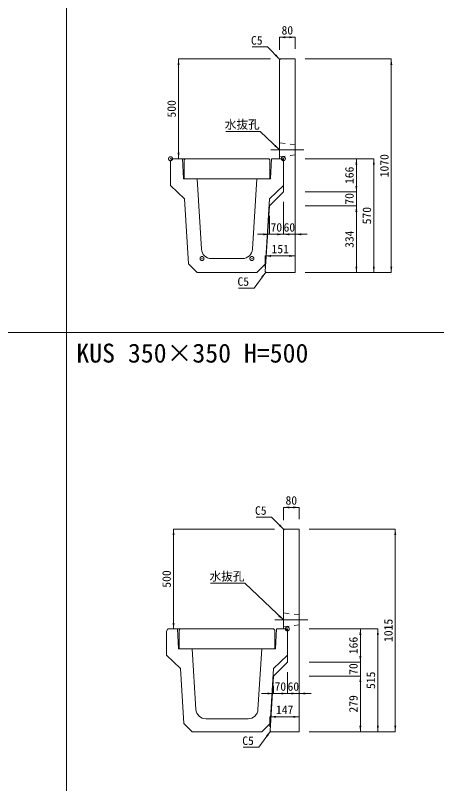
# Model space of a CAD drawing. Units: millimetres at full size, sheet at 1:40. Extents: x 86 to 35886, y -15691 to 10257.
# Drawn here: x 5031 to 7141, y -8851 to -5002 of the extents above; entities that cross this region are included whole.
import ezdxf
from ezdxf.enums import TextEntityAlignment as Align

# ---------------------------------------------------------------- set-up
doc = ezdxf.new("R2010")
doc.units = ezdxf.units.MM
doc.header["$LTSCALE"] = 40
doc.header["$PDMODE"] = 32
doc.header["$PDSIZE"] = 20
doc.linetypes.add('USER1', pattern=[28.575, 19.05, -3.175, 3.175, -3.175])
doc.linetypes.add('USER2', pattern=[1.35, 0.75, -0.6])
for name, color, linetype, lineweight in [('パネックスKUS', 2, 'Continuous', 20), ('図枠', 5, 'Continuous', 13), ('寸法線', 7, 'Continuous', 13), ('引出線', 4, 'Continuous', 13), ('本体', 2, 'Continuous', 13), ('補助線', 8, 'USER1', 13)]:
    doc.layers.add(name, color=color, linetype=linetype, lineweight=lineweight)
doc.layers.add('文字', color=7, linetype='Continuous')
doc.styles.add('ＭＳ ゴシック', font='')
doc.styles.get('ＭＳ ゴシック').set_extended_font_data('MS Gothic')

# ---------------------------------------------------------------- blocks, each defined once
blk = doc.blocks.new('filled_arrow')
at = {"color": 0, "linetype": 'Continuous', "lineweight": -2}
blk.add_solid([(7.5, 1.25), (0, 0), (7.5, -1.25)], dxfattribs=at)

msp = doc.modelspace()

# ---------------------------------------------------------------- linework, layer by layer
at = {"layer": 'パネックスKUS'}
for p, q in [((6358.23, -5220.5), (6353.23, -5225.5)), ((6353.23, -5225.5), (6353.23, -5720.5)), ((6433.23, -5220.5), (6358.23, -5220.5)), ((6433.23, -6290.5), (6433.23, -5220.5)), ((6353.23, -5720.5), (6373.23, -5720.5)), ((6373.23, -5720.5), (6373.23, -5886.5)), ((6373.23, -5886.5), (6303.23, -5956.5)), ((6303.23, -5956.5), (6282.55, -6285.51)), ((6287.23, -6290.5), (6282.55, -6285.51)), ((6287.23, -6290.5), (6433.23, -6290.5)), ((6378.23, -7575.56), (6373.23, -7580.56)), ((6373.23, -7580.56), (6373.23, -8075.56)), ((6453.23, -7575.56), (6378.23, -7575.56)), ((6453.23, -8590.56), (6453.23, -7575.56)), ((6373.23, -8075.56), (6393.23, -8075.56)), ((6393.23, -8075.56), (6393.23, -8241.56)), ((6393.23, -8241.56), (6323.23, -8311.56)), ((6323.23, -8311.56), (6306.54, -8585.57)), ((6311.23, -8590.56), (6306.54, -8585.57)), ((6311.23, -8590.56), (6453.23, -8590.56))]:
    msp.add_line(p, q, dxfattribs=at)
at = {"layer": 'パネックスKUS', "linetype": 'USER2', "lineweight": 9}
for p, q in [((6353.23, -5640.5), (6433.23, -5650.5)), ((6353.23, -5710.5), (6433.23, -5700.5)), ((6373.23, -7995.56), (6453.23, -8005.56)), ((6373.23, -8065.56), (6453.23, -8055.56))]:
    msp.add_line(p, q, dxfattribs=at)
at = {"layer": '図枠'}
for p, q in [((5286.23, -1890.56), (5286.23, -15590.56)), ((86.23, -6590.56), (17286.23, -6590.56))]:
    msp.add_line(p, q, dxfattribs=at)
at = {"layer": '寸法線'}
for p, q in [((6353.23, -5111.95), (6433.23, -5111.95)), ((6353.23, -5175.5), (6353.23, -5111.95)), ((6433.23, -5170.5), (6433.23, -5111.95)), ((5848.23, -5720.5), (5848.23, -5220.5)), ((6308.23, -5220.5), (5848.23, -5220.5)), ((6483.23, -5220.5), (6914.07, -5220.5)), ((6914.07, -6290.5), (6914.07, -5220.5)), ((6303.23, -5720.5), (5848.23, -5720.5)), ((6483.23, -5720.5), (6826.57, -5720.5)), ((6483.23, -5720.5), (6739.07, -5720.5)), ((6739.07, -5720.5), (6739.07, -5886.5)), ((6826.57, -5720.5), (6826.57, -6290.5)), ((6739.07, -5826.5), (6739.07, -6016.5)), ((6483.23, -5886.5), (6739.07, -5886.5)), ((6483.23, -5886.5), (6739.07, -5886.5)), ((6373.23, -5936.5), (6373.23, -6099.09)), ((6373.23, -5936.5), (6373.23, -6099.09)), ((6433.23, -5936.5), (6433.23, -6099.09)), ((6483.23, -5956.5), (6739.07, -5956.5)), ((6483.23, -5956.5), (6739.07, -5956.5)), ((6739.07, -5956.5), (6739.07, -6290.5)), ((6303.23, -6006.5), (6303.23, -6099.09)), ((6433.23, -6099.09), (6243.23, -6099.09)), ((6313.23, -6099.09), (6493.23, -6099.09)), ((6282.23, -6207.51), (6433.23, -6207.51)), ((6282.23, -6265.5), (6282.23, -6207.51)), ((6433.23, -6265.5), (6433.23, -6207.51)), ((6483.23, -6290.5), (6914.07, -6290.5)), ((6483.23, -6290.5), (6826.57, -6290.5)), ((6483.23, -6290.5), (6739.07, -6290.5)), ((6373.23, -7467.01), (6453.23, -7467.01)), ((6373.23, -7530.56), (6373.23, -7467.01)), ((6453.23, -7525.56), (6453.23, -7467.01)), ((5823.23, -8075.56), (5823.23, -7575.56)), ((6328.23, -7575.56), (5823.23, -7575.56)), ((6503.23, -7575.56), (6934.07, -7575.56)), ((6934.07, -8590.56), (6934.07, -7575.56)), ((6323.23, -8075.56), (5823.23, -8075.56)), ((6503.23, -8075.56), (6846.57, -8075.56)), ((6503.23, -8075.56), (6759.07, -8075.56)), ((6759.07, -8075.56), (6759.07, -8241.56)), ((6846.57, -8075.56), (6846.57, -8590.56)), ((6759.07, -8181.56), (6759.07, -8371.56)), ((6503.23, -8241.56), (6759.07, -8241.56)), ((6503.23, -8241.56), (6759.07, -8241.56)), ((6393.23, -8291.56), (6393.23, -8399.16)), ((6393.23, -8291.56), (6393.23, -8399.16)), ((6453.23, -8291.56), (6453.23, -8399.16)), ((6503.23, -8311.56), (6759.07, -8311.56)), ((6503.23, -8311.56), (6759.07, -8311.56)), ((6759.07, -8311.56), (6759.07, -8590.56)), ((6323.23, -8361.56), (6323.23, -8399.16)), ((6453.23, -8399.16), (6263.23, -8399.16)), ((6333.23, -8399.16), (6513.23, -8399.16)), ((6306.23, -8516.05), (6453.23, -8516.05)), ((6306.23, -8565.56), (6306.23, -8516.05)), ((6453.23, -8565.56), (6453.23, -8516.05)), ((6503.23, -8590.56), (6934.07, -8590.56)), ((6503.23, -8590.56), (6846.57, -8590.56)), ((6503.23, -8590.56), (6759.07, -8590.56))]:
    msp.add_line(p, q, dxfattribs=at)
at = {"layer": '引出線'}
for points in [[(6355.73, -5223), (6294.24, -5160.29), (6216.47, -5160.29)], [(6353.23, -5675.5), (6257, -5583.77), (6085.26, -5583.77)], [(6284.89, -6288), (6226.46, -6368.26), (6148.69, -6368.26)], [(6375.73, -7578.06), (6314.24, -7515.35), (6236.47, -7515.35)], [(6373.23, -8030.56), (6180.77, -7847.12), (6009.03, -7847.12)], [(6308.88, -8588.07), (6250.46, -8668.33), (6172.69, -8668.33)]]:
    msp.add_lwpolyline(points, dxfattribs=at)
at = {"layer": '本体'}
for p, q in [((5808.23, -5732.5), (5814.23, -5720.5)), ((5808.23, -5732.5), (5808.23, -5854.5)), ((5814.23, -5720.5), (5868.23, -5720.5)), ((5868.23, -5720.5), (5873.23, -5820.5)), ((6313.23, -5720.5), (6308.23, -5820.5)), ((6313.23, -5720.5), (6367.23, -5720.5)), ((6373.23, -5732.5), (6367.23, -5720.5)), ((6373.23, -5732.5), (6373.23, -5854.5)), ((5873.23, -5820.5), (5940.73, -5820.5)), ((5940.73, -5820.5), (5962.8, -6173.62)), ((6240.73, -5820.5), (6218.66, -6173.62)), ((6240.73, -5820.5), (6308.23, -5820.5)), ((5808.23, -5854.5), (5877.73, -5921.5)), ((6373.23, -5854.5), (6303.73, -5921.5)), ((5877.73, -5921.5), (5897.33, -6247.1)), ((6303.73, -5921.5), (6284.13, -6247.1)), ((6012.7, -6220.5), (6168.76, -6220.5)), ((5940.73, -6290.5), (5897.33, -6247.1)), ((6240.73, -6290.5), (6284.13, -6247.1)), ((5940.73, -6290.5), (6240.73, -6290.5)), ((5788.23, -8087.56), (5794.23, -8075.56)), ((5794.23, -8075.56), (5843.23, -8075.56)), ((5843.23, -8075.56), (5848.23, -8175.56)), ((6338.23, -8075.56), (6333.23, -8175.56)), ((6338.23, -8075.56), (6387.23, -8075.56)), ((6393.23, -8087.56), (6387.23, -8075.56)), ((5788.23, -8087.56), (5788.23, -8207.56)), ((6393.23, -8087.56), (6393.23, -8207.56)), ((5848.23, -8175.56), (5915.73, -8175.56)), ((5915.73, -8175.56), (5935.22, -8478.77)), ((6265.73, -8175.56), (6246.24, -8478.77)), ((6265.73, -8175.56), (6333.23, -8175.56)), ((5788.23, -8207.56), (5857.73, -8274.56)), ((6393.23, -8207.56), (6323.73, -8274.56)), ((5857.73, -8274.56), (5874.71, -8549.54)), ((6323.73, -8274.56), (6306.75, -8549.54)), ((5985.12, -8525.56), (6196.34, -8525.56)), ((5915.73, -8590.56), (5874.71, -8549.54)), ((6265.73, -8590.56), (6306.75, -8549.54)), ((5915.73, -8590.56), (6265.73, -8590.56))]:
    msp.add_line(p, q, dxfattribs=at)
at = {"layer": '本体', "lineweight": 20}
for points in [[(5875.73, -5820.5), (5875.73, -5726.5), (5881.73, -5720.5), (6299.73, -5720.5), (6305.73, -5726.5), (6305.73, -5820.5)], [(5850.73, -8175.56), (5850.73, -8081.56), (5856.73, -8075.56), (6324.73, -8075.56), (6330.73, -8081.56), (6330.73, -8175.56)]]:
    msp.add_lwpolyline(points, close=True, dxfattribs=at)
at = {"layer": '本体'}
for centre, start, end in [((6012.7, -6170.5), 183.57633, 270), ((6168.76, -6170.5), 270, 356.42367), ((5985.12, -8475.56), 183.67824, 270), ((6196.34, -8475.56), 270, 356.32176)]:
    msp.add_arc(centre, 50, start, end, dxfattribs=at)
at = {"layer": '補助線'}
for p, q in [((6311.37, -5675.5), (6475.09, -5675.5)), ((6331.37, -8030.56), (6495.09, -8030.56))]:
    msp.add_line(p, q, dxfattribs=at)
for p in [(5808.23, -5720.5), (6373.23, -5720.5), (5965.73, -6220.5), (6215.73, -6220.5), (6393.23, -8075.56)]:
    msp.add_point(p, dxfattribs=at)

# ---------------------------------------------------------------- block references
at = {"layer": '寸法線', "xscale": 4, "yscale": 4}
for p in [(6353.23, -5111.95), (6373.23, -6099.09), (6433.23, -6099.09), (6282.23, -6207.51), (6373.23, -7467.01), (6393.23, -8399.16), (6453.23, -8399.16), (6306.23, -8516.05)]:
    msp.add_blockref('filled_arrow', p, dxfattribs=at)
for p, rotation in [((6433.23, -5111.95), 180), ((5848.23, -5220.5), 270), ((6914.07, -5220.5), 270), ((5848.23, -5720.5), 90), ((6739.07, -5720.5), 270), ((6826.57, -5720.5), 270), ((6739.07, -5886.5), 90), ((6739.07, -5886.5), 90), ((6739.07, -5956.5), 270), ((6739.07, -5956.5), 270), ((6303.23, -6099.09), 180), ((6373.23, -6099.09), 180), ((6433.23, -6207.51), 180), ((6739.07, -6290.5), 90), ((6826.57, -6290.5), 90), ((6914.07, -6290.5), 90), ((6453.23, -7467.01), 180), ((5823.23, -7575.56), 270), ((6934.07, -7575.56), 270), ((5823.23, -8075.56), 90), ((6759.07, -8075.56), 270), ((6846.57, -8075.56), 270), ((6759.07, -8241.56), 90), ((6759.07, -8241.56), 90), ((6759.07, -8311.56), 270), ((6759.07, -8311.56), 270), ((6323.23, -8399.16), 180), ((6393.23, -8399.16), 180), ((6453.23, -8516.05), 180), ((6759.07, -8590.56), 90), ((6846.57, -8590.56), 90), ((6934.07, -8590.56), 90)]:
    msp.add_blockref('filled_arrow', p, dxfattribs=dict(at, rotation=rotation))
at = {"layer": '引出線', "xscale": 4, "yscale": 4}
for p, rotation in [((6355.73, -5223), 134.4), ((6353.23, -5675.5), 136.4), ((6284.89, -6288), 233.9), ((6375.73, -7578.06), 134.4), ((6373.23, -8030.56), 136.4), ((6308.88, -8588.07), 233.9)]:
    msp.add_blockref('filled_arrow', p, dxfattribs=dict(at, rotation=rotation))

# ---------------------------------------------------------------- texts
at = {"layer": '寸法線', "style": 'ＭＳ ゴシック'}
for s, p in [('80', (6393.23, -5076.95)), ('70', (6338.23, -6064.09)), ('60', (6403.23, -6064.09)), ('151', (6357.73, -6172.51)), ('80', (6413.23, -7432.01)), ('70', (6358.23, -8364.16)), ('60', (6423.23, -8364.16)), ('147', (6379.73, -8481.05))]:
    msp.add_text(s, height=42.72, dxfattribs=at).set_placement(p, align=Align.MIDDLE_CENTER)
for s, p in [('500', (5813.23, -5470.5)), ('1070', (6879.07, -5755.5)), ('166', (6704.07, -5803.5)), ('70', (6704.07, -5921.5)), ('570', (6791.57, -6005.5)), ('334', (6704.07, -6123.5)), ('500', (5788.23, -7825.56)), ('1015', (6899.07, -8083.06)), ('166', (6724.07, -8158.56)), ('70', (6724.07, -8276.56)), ('515', (6811.57, -8333.06)), ('279', (6724.07, -8451.06))]:
    msp.add_text(s, height=42.72, rotation=90, dxfattribs=at).set_placement(p, align=Align.MIDDLE_CENTER)
at = {"layer": '引出線', "style": 'ＭＳ ゴシック'}
for s, p in [('C5', (6269.24, -5106.29)), ('水抜孔', (6254.75, -5527.49)), ('C5', (6201.46, -6314.26)), ('C5', (6289.24, -7461.35)), ('水抜孔', (6178.52, -7790.83)), ('C5', (6225.46, -8614.33))]:
    msp.add_text(s, height=42.72, dxfattribs=at).set_placement(p, align=Align.TOP_RIGHT)
at = {"layer": '文字', "style": 'ＭＳ ゴシック'}
msp.add_text('KUS 350×350 H=500', height=94.94, dxfattribs=at).set_placement((5336.23, -6770.06), align=Align.BOTTOM_LEFT)

doc.saveas('drawing.dxf')
